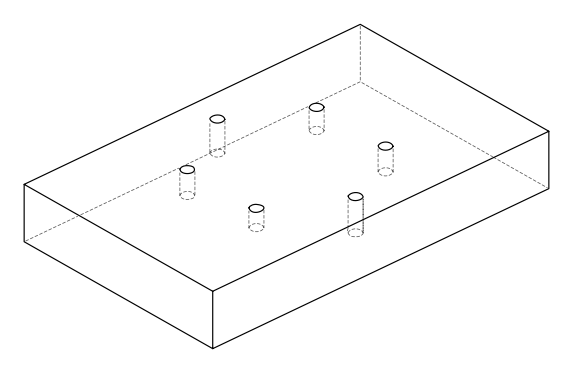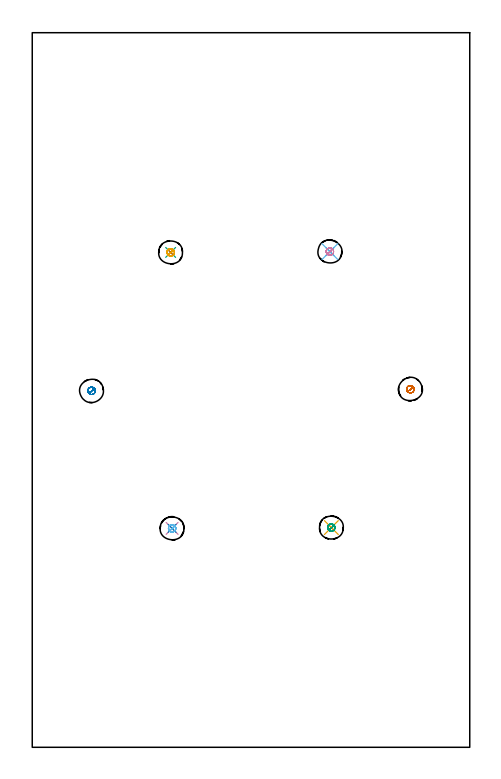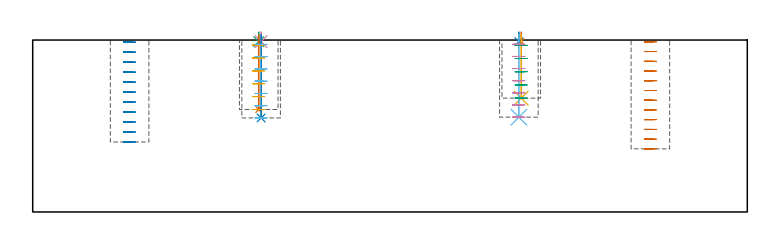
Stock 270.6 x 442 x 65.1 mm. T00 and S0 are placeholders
(PLAN: 14 operations, 2 tool changes, 5.3 min)
(1 SPOT_DRILL | STEP1POCKET | NXT0321_9005460120000 | 0.03 min | 2 mm3)
(2 SPOT_DRILL_1 | STEP1POCKET_2 | NXT0321_9005460120000 | 0.03 min | 2 mm3)
(3 SPOT_DRILL_2 | STEP1POCKET_3 | NXT0321_9005460120000 | 0.03 min | 4 mm3)
(4 SPOT_DRILL_3 | STEP1POCKET_5 | NXT0321_9005460120000 | 0.03 min | 1 mm3)
(5 DRILL_BLIND_HOLE_INTO_CENTER | STEP1POCKET | NXT0301_128 | 0.1 min | 2355 mm3)
(6 DRILL_BLIND_HOLE_INTO_CENTER_1 | STEP1POCKET_2 | NXT0301_128 | 0.13 min | 3167 mm3)
(7 DRILL_BLIND_HOLE_INTO_CENTER_2 | STEP1POCKET_3 | NXT0301_128 | 0.11 min | 2839 mm3)
(8 DRILL_BLIND_HOLE_INTO_CENTER_3 | STEP1POCKET_5 | NXT0301_128 | 0.13 min | 3200 mm3)
(9 MILL_ROUGH_BLIND_HOLE_CONTOUR | STEP1POCKET | NXT0201_010 | Spiral | 0.49 min | 1319 mm3)
(10 MILL_ROUGH_BLIND_HOLE_CONTOUR_1 | STEP1POCKET_2 | NXT0201_010 | Spiral | 0.69 min | 1712 mm3)
(11 MILL_ROUGH_BLIND_HOLE_CONTOUR_2 | STEP1POCKET_3 | NXT0201_010 | Spiral | 0.59 min | 1554 mm3)
(12 MILL_ROUGH_BLIND_HOLE_CONTOUR_3 | STEP1POCKET_5 | NXT0201_010 | Spiral | 0.69 min | 1728 mm3)
(13 MILL_BLIND_HOLE_FROM_SOLID_MATERIAL | STEP1POCKET_1 | NXT0201_010 | Spiral | 1.18 min | 6888 mm3)
(14 MILL_BLIND_HOLE_FROM_SOLID_MATERIAL_1 | STEP1POCKET_4 | NXT0201_010 | Spiral | 1.08 min | 6452 mm3)
(TOOL NXT0321_9005460120000 | NC Spot Drill, 142deg, 12mm, Carbide, Uncoated | D12 PA142 FL30 Z2)
(TOOL NXT0301_128 | Carbide Drill 12mm [861.1-1200-036A1-GP GC34] | D12 PA150 FL37.4 Z2)
(TOOL NXT0201_010 | ENDMILL 10mm [2P460-1000-NA 1630] | D10 FL30 Z6)
(OP 1 SPOT_DRILL)
G17 G21 G94 G90
T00 M6
G54
G17 G0 G90 X185. Y135.9 S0 M3
G43 Z75.1 H0
G94 G81 G98 Z64.472 F250. R68.1
G80
M5
M2
(OP 2 SPOT_DRILL_1)
G17 G21 G94 G90
T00 M6
G54
G17 G0 G90 X184.1 Y306.6 S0 M3
G43 Z75.1 H0
G94 G81 G98 Z64.472 F250. R68.1
G80
M5
M2
(OP 3 SPOT_DRILL_2)
G17 G21 G94 G90
T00 M6
G54
G17 G0 G90 X85.6 Y306.1 S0 M3
G43 Z75.1 H0
G94 G81 G98 Z64.472 F250. R68.1
G80
M5
M2
(OP 4 SPOT_DRILL_3)
G17 G21 G94 G90
T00 M6
G54
G17 G0 G90 X86.5 Y135.4 S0 M3
G43 Z75.1 H0
G94 G81 G98 Z64.472 F250. R68.1
G80
M5
M2
(OP 5 DRILL_BLIND_HOLE_INTO_CENTER)
G17 G21 G94 G90
T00 M6
G54
G17 G0 G90 X185. Y135.9 S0 M3
G43 Z75.1 H1
G94 G81 G98 Z43.1 F250. R67.1
G80
M5
M2
(OP 6 DRILL_BLIND_HOLE_INTO_CENTER_1)
G17 G21 G94 G90
T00 M6
G54
G17 G0 G90 X184.1 Y306.6 S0 M3
G43 Z75.1 H1
G94 G81 G98 Z35.9 F250. R67.1
G80
M5
M2
(OP 7 DRILL_BLIND_HOLE_INTO_CENTER_2)
G17 G21 G94 G90
T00 M6
G54
G17 G0 G90 X85.6 Y306.1 S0 M3
G43 Z75.1 H1
G94 G81 G98 Z38.8 F250. R67.1
G80
M5
M2
(OP 8 DRILL_BLIND_HOLE_INTO_CENTER_3)
G17 G21 G94 G90
T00 M6
G54
G17 G0 G90 X86.5 Y135.4 S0 M3
G43 Z75.1 H1
G94 G81 G98 Z35.6 F250. R67.1
G80
M5
M2
(OP 9 MILL_ROUGH_BLIND_HOLE_CONTOUR)
G17 G21 G94 G90
T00 M6
G54
G17 G0 G90 X185. Y135.9 S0 M3
G43 Z75.1 H1
Z63.1
G94 G3 X185.258 Y137.942 R1.037 F250.
X182.772 Y136.472 R2.042
X184.428 Y133.672 R2.3
X182.772 Y136.472 R-2.3
X183.6 Y135.072 R1.15
X185. Y135.9 R1.15
G0 Z58.1
G3 X185.258 Y137.942 R1.037
X182.772 Y136.472 R2.042
X184.428 Y133.672 R2.3
X182.772 Y136.472 R-2.3
X183.6 Y135.072 R1.15
X185. Y135.9 R1.15
G0 Z53.1
G3 X185.258 Y137.942 R1.037
X182.772 Y136.472 R2.042
X184.428 Y133.672 R2.3
X182.772 Y136.472 R-2.3
X183.6 Y135.072 R1.15
X185. Y135.9 R1.15
G0 Z48.1
G3 X185.258 Y137.942 R1.037
X182.772 Y136.472 R2.042
X184.428 Y133.672 R2.3
X182.772 Y136.472 R-2.3
X183.6 Y135.072 R1.15
X185. Y135.9 R1.15
G0 Z43.1
G3 X185.258 Y137.942 R1.037
X182.772 Y136.472 R2.042
X184.428 Y133.672 R2.3
X182.772 Y136.472 R-2.3
X183.6 Y135.072 R1.15
X185. Y135.9 R1.15
G0 Z75.1
M5
M2
(OP 10 MILL_ROUGH_BLIND_HOLE_CONTOUR_1)
G17 G21 G94 G90
T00 M6
G54
G17 G0 G90 X184.1 Y306.6 S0 M3
G43 Z75.1 H1
Z63.5
G94 G3 X184.358 Y308.642 R1.037 F250.
X181.872 Y307.172 R2.042
X183.528 Y304.372 R2.3
X181.872 Y307.172 R-2.3
X182.7 Y305.772 R1.15
X184.1 Y306.6 R1.15
G0 Z58.9
G3 X184.358 Y308.642 R1.037
X181.872 Y307.172 R2.042
X183.528 Y304.372 R2.3
X181.872 Y307.172 R-2.3
X182.7 Y305.772 R1.15
X184.1 Y306.6 R1.15
G0 Z54.3
G3 X184.358 Y308.642 R1.037
X181.872 Y307.172 R2.042
X183.528 Y304.372 R2.3
X181.872 Y307.172 R-2.3
X182.7 Y305.772 R1.15
X184.1 Y306.6 R1.15
G0 Z49.7
G3 X184.358 Y308.642 R1.037
X181.872 Y307.172 R2.042
X183.528 Y304.372 R2.3
X181.872 Y307.172 R-2.3
X182.7 Y305.772 R1.15
X184.1 Y306.6 R1.15
G0 Z45.1
G3 X184.358 Y308.642 R1.037
X181.872 Y307.172 R2.042
X183.528 Y304.372 R2.3
X181.872 Y307.172 R-2.3
X182.7 Y305.772 R1.15
X184.1 Y306.6 R1.15
G0 Z40.5
G3 X184.358 Y308.642 R1.037
X181.872 Y307.172 R2.042
X183.528 Y304.372 R2.3
X181.872 Y307.172 R-2.3
X182.7 Y305.772 R1.15
X184.1 Y306.6 R1.15
G0 Z35.9
G3 X184.358 Y308.642 R1.037
X181.872 Y307.172 R2.042
X183.528 Y304.372 R2.3
X181.872 Y307.172 R-2.3
X182.7 Y305.772 R1.15
X184.1 Y306.6 R1.15
G0 Z75.1
M5
M2
(OP 11 MILL_ROUGH_BLIND_HOLE_CONTOUR_2)
G17 G21 G94 G90
T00 M6
G54
G17 G0 G90 X85.6 Y306.1 S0 M3
G43 Z75.1 H1
Z63.217
G94 G3 X85.858 Y308.142 R1.037 F250.
X83.372 Y306.672 R2.042
X85.028 Y303.872 R2.3
X83.372 Y306.672 R-2.3
X84.2 Y305.272 R1.15
X85.6 Y306.1 R1.15
G0 Z58.333
G3 X85.858 Y308.142 R1.037
X83.372 Y306.672 R2.042
X85.028 Y303.872 R2.3
X83.372 Y306.672 R-2.3
X84.2 Y305.272 R1.15
X85.6 Y306.1 R1.15
G0 Z53.45
G3 X85.858 Y308.142 R1.037
X83.372 Y306.672 R2.042
X85.028 Y303.872 R2.3
X83.372 Y306.672 R-2.3
X84.2 Y305.272 R1.15
X85.6 Y306.1 R1.15
G0 Z48.567
G3 X85.858 Y308.142 R1.037
X83.372 Y306.672 R2.042
X85.028 Y303.872 R2.3
X83.372 Y306.672 R-2.3
X84.2 Y305.272 R1.15
X85.6 Y306.1 R1.15
G0 Z43.683
G3 X85.858 Y308.142 R1.037
X83.372 Y306.672 R2.042
X85.028 Y303.872 R2.3
X83.372 Y306.672 R-2.3
X84.2 Y305.272 R1.15
X85.6 Y306.1 R1.15
G0 Z38.8
G3 X85.858 Y308.142 R1.037
X83.372 Y306.672 R2.042
X85.028 Y303.872 R2.3
X83.372 Y306.672 R-2.3
X84.2 Y305.272 R1.15
X85.6 Y306.1 R1.15
G0 Z75.1
M5
M2
(OP 12 MILL_ROUGH_BLIND_HOLE_CONTOUR_3)
G17 G21 G94 G90
T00 M6
G54
G17 G0 G90 X86.5 Y135.4 S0 M3
G43 Z75.1 H1
Z63.457
G94 G3 X86.758 Y137.442 R1.037 F250.
X84.272 Y135.972 R2.042
X85.928 Y133.172 R2.3
X84.272 Y135.972 R-2.3
X85.1 Y134.572 R1.15
X86.5 Y135.4 R1.15
G0 Z58.814
G3 X86.758 Y137.442 R1.037
X84.272 Y135.972 R2.042
X85.928 Y133.172 R2.3
X84.272 Y135.972 R-2.3
X85.1 Y134.572 R1.15
X86.5 Y135.4 R1.15
G0 Z54.171
G3 X86.758 Y137.442 R1.037
X84.272 Y135.972 R2.042
X85.928 Y133.172 R2.3
X84.272 Y135.972 R-2.3
X85.1 Y134.572 R1.15
X86.5 Y135.4 R1.15
G0 Z49.529
G3 X86.758 Y137.442 R1.037
X84.272 Y135.972 R2.042
X85.928 Y133.172 R2.3
X84.272 Y135.972 R-2.3
X85.1 Y134.572 R1.15
X86.5 Y135.4 R1.15
G0 Z44.886
G3 X86.758 Y137.442 R1.037
X84.272 Y135.972 R2.042
X85.928 Y133.172 R2.3
X84.272 Y135.972 R-2.3
X85.1 Y134.572 R1.15
X86.5 Y135.4 R1.15
G0 Z40.243
G3 X86.758 Y137.442 R1.037
X84.272 Y135.972 R2.042
X85.928 Y133.172 R2.3
X84.272 Y135.972 R-2.3
X85.1 Y134.572 R1.15
X86.5 Y135.4 R1.15
G0 Z35.6
G3 X86.758 Y137.442 R1.037
X84.272 Y135.972 R2.042
X85.928 Y133.172 R2.3
X84.272 Y135.972 R-2.3
X85.1 Y134.572 R1.15
X86.5 Y135.4 R1.15
G0 Z75.1
M5
M2
(OP 13 MILL_BLIND_HOLE_FROM_SOLID_MATERIAL)
G17 G21 G94 G90
T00 M6
G54
G17 G0 G90 X233.9 Y221.5 S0 M3
G43 Z75.1 H1
Z64.417
G94 G3 X234.158 Y223.542 R1.037 F250.
X231.672 Y222.072 R2.042
X233.328 Y219.272 R2.3
X231.672 Y222.072 R-2.3
X232.5 Y220.672 R1.15
X233.9 Y221.5 R1.15
G0 Z60.733
G3 X234.158 Y223.542 R1.037
X231.672 Y222.072 R2.042
X233.328 Y219.272 R2.3
X231.672 Y222.072 R-2.3
X232.5 Y220.672 R1.15
X233.9 Y221.5 R1.15
G0 Z57.05
G3 X234.158 Y223.542 R1.037
X231.672 Y222.072 R2.042
X233.328 Y219.272 R2.3
X231.672 Y222.072 R-2.3
X232.5 Y220.672 R1.15
X233.9 Y221.5 R1.15
G0 Z53.367
G3 X234.158 Y223.542 R1.037
X231.672 Y222.072 R2.042
X233.328 Y219.272 R2.3
X231.672 Y222.072 R-2.3
X232.5 Y220.672 R1.15
X233.9 Y221.5 R1.15
G0 Z49.683
G3 X234.158 Y223.542 R1.037
X231.672 Y222.072 R2.042
X233.328 Y219.272 R2.3
X231.672 Y222.072 R-2.3
X232.5 Y220.672 R1.15
X233.9 Y221.5 R1.15
G0 Z46.
G3 X234.158 Y223.542 R1.037
X231.672 Y222.072 R2.042
X233.328 Y219.272 R2.3
X231.672 Y222.072 R-2.3
X232.5 Y220.672 R1.15
X233.9 Y221.5 R1.15
G0 Z42.317
G3 X234.158 Y223.542 R1.037
X231.672 Y222.072 R2.042
X233.328 Y219.272 R2.3
X231.672 Y222.072 R-2.3
X232.5 Y220.672 R1.15
X233.9 Y221.5 R1.15
G0 Z38.633
G3 X234.158 Y223.542 R1.037
X231.672 Y222.072 R2.042
X233.328 Y219.272 R2.3
X231.672 Y222.072 R-2.3
X232.5 Y220.672 R1.15
X233.9 Y221.5 R1.15
G0 Z34.95
G3 X234.158 Y223.542 R1.037
X231.672 Y222.072 R2.042
X233.328 Y219.272 R2.3
X231.672 Y222.072 R-2.3
X232.5 Y220.672 R1.15
X233.9 Y221.5 R1.15
G0 Z31.267
G3 X234.158 Y223.542 R1.037
X231.672 Y222.072 R2.042
X233.328 Y219.272 R2.3
X231.672 Y222.072 R-2.3
X232.5 Y220.672 R1.15
X233.9 Y221.5 R1.15
G0 Z27.583
G3 X234.158 Y223.542 R1.037
X231.672 Y222.072 R2.042
X233.328 Y219.272 R2.3
X231.672 Y222.072 R-2.3
X232.5 Y220.672 R1.15
X233.9 Y221.5 R1.15
G0 Z23.9
G3 X234.158 Y223.542 R1.037
X231.672 Y222.072 R2.042
X233.328 Y219.272 R2.3
X231.672 Y222.072 R-2.3
X232.5 Y220.672 R1.15
X233.9 Y221.5 R1.15
G0 Z75.1
M5
M2
(OP 14 MILL_BLIND_HOLE_FROM_SOLID_MATERIAL_1)
G17 G21 G94 G90
T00 M6
G54
G17 G0 G90 X36.7 Y220.5 S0 M3
G43 Z75.1 H1
Z64.318
G94 G3 X36.958 Y222.542 R1.037 F250.
X34.472 Y221.072 R2.042
X36.128 Y218.272 R2.3
X34.472 Y221.072 R-2.3
X35.3 Y219.672 R1.15
X36.7 Y220.5 R1.15
G0 Z60.536
G3 X36.958 Y222.542 R1.037
X34.472 Y221.072 R2.042
X36.128 Y218.272 R2.3
X34.472 Y221.072 R-2.3
X35.3 Y219.672 R1.15
X36.7 Y220.5 R1.15
G0 Z56.755
G3 X36.958 Y222.542 R1.037
X34.472 Y221.072 R2.042
X36.128 Y218.272 R2.3
X34.472 Y221.072 R-2.3
X35.3 Y219.672 R1.15
X36.7 Y220.5 R1.15
G0 Z52.973
G3 X36.958 Y222.542 R1.037
X34.472 Y221.072 R2.042
X36.128 Y218.272 R2.3
X34.472 Y221.072 R-2.3
X35.3 Y219.672 R1.15
X36.7 Y220.5 R1.15
G0 Z49.191
G3 X36.958 Y222.542 R1.037
X34.472 Y221.072 R2.042
X36.128 Y218.272 R2.3
X34.472 Y221.072 R-2.3
X35.3 Y219.672 R1.15
X36.7 Y220.5 R1.15
G0 Z45.409
G3 X36.958 Y222.542 R1.037
X34.472 Y221.072 R2.042
X36.128 Y218.272 R2.3
X34.472 Y221.072 R-2.3
X35.3 Y219.672 R1.15
X36.7 Y220.5 R1.15
G0 Z41.627
G3 X36.958 Y222.542 R1.037
X34.472 Y221.072 R2.042
X36.128 Y218.272 R2.3
X34.472 Y221.072 R-2.3
X35.3 Y219.672 R1.15
X36.7 Y220.5 R1.15
G0 Z37.845
G3 X36.958 Y222.542 R1.037
X34.472 Y221.072 R2.042
X36.128 Y218.272 R2.3
X34.472 Y221.072 R-2.3
X35.3 Y219.672 R1.15
X36.7 Y220.5 R1.15
G0 Z34.064
G3 X36.958 Y222.542 R1.037
X34.472 Y221.072 R2.042
X36.128 Y218.272 R2.3
X34.472 Y221.072 R-2.3
X35.3 Y219.672 R1.15
X36.7 Y220.5 R1.15
G0 Z30.282
G3 X36.958 Y222.542 R1.037
X34.472 Y221.072 R2.042
X36.128 Y218.272 R2.3
X34.472 Y221.072 R-2.3
X35.3 Y219.672 R1.15
X36.7 Y220.5 R1.15
G0 Z26.5
G3 X36.958 Y222.542 R1.037
X34.472 Y221.072 R2.042
X36.128 Y218.272 R2.3
X34.472 Y221.072 R-2.3
X35.3 Y219.672 R1.15
X36.7 Y220.5 R1.15
G0 Z75.1
M5
M2
